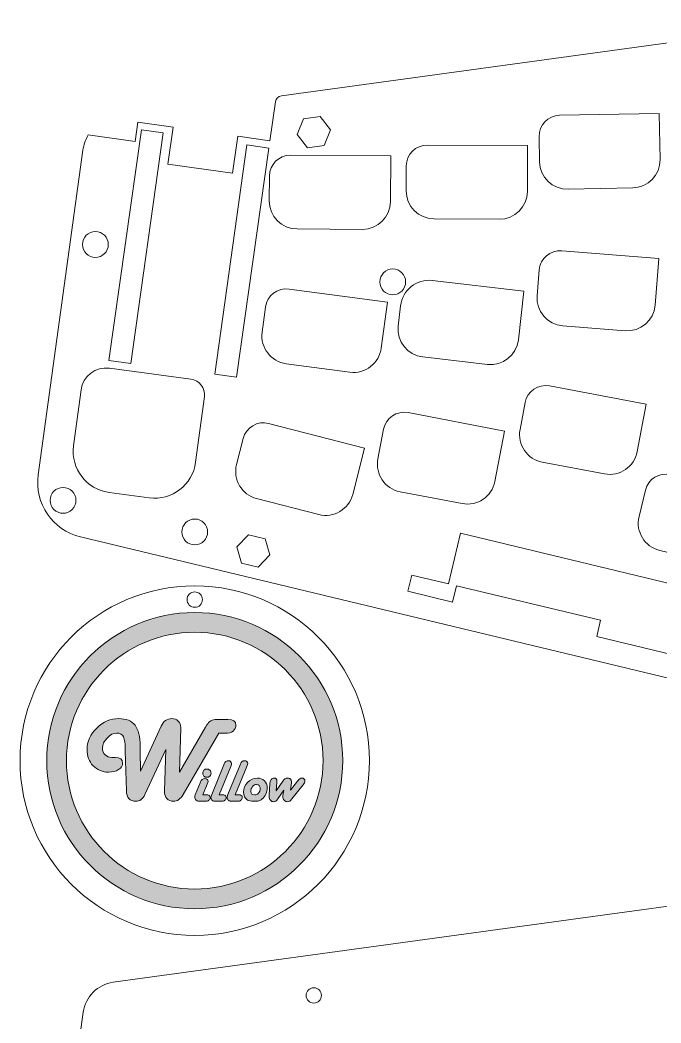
# Model space of a CAD drawing. Header units: millimetres. Extents: x -113 to 313, y -292 to -9.
# Drawn here: x -112.8 to -21, y -152.8 to -9.3 of the extents above; entities that cross this region are included whole.
import ezdxf

# ---------------------------------------------------------------- set-up
doc = ezdxf.new("R2010")
doc.units = ezdxf.units.MM
doc.header["$MEASUREMENT"] = 0
for name, color, linetype, lineweight in [('カット1(R255G0B0)', 7, 'Continuous', 0), ('カット2(R0G0B255)', 7, 'Continuous', 0), ('彫刻', 7, 'Continuous', 0)]:
    doc.layers.add(name, color=color, linetype=linetype, lineweight=lineweight)

msp = doc.modelspace()

# ---------------------------------------------------------------- hatches: boundary and pattern name
at = {"layer": '彫刻', "transparency": 33554687}
h = msp.add_hatch(color=7, dxfattribs=at)
h.dxf.hatch_style = 2
edge = h.paths.add_edge_path()
edge.add_spline(control_points=[(-87.76, -96.88), (-97.89, -96.88), (-106.13, -105.12), (-106.13, -115.24), (-106.13, -125.37), (-97.89, -133.61), (-87.76, -133.61), (-77.64, -133.61), (-69.4, -125.37), (-69.4, -115.24), (-69.4, -105.12), (-77.64, -96.88), (-87.76, -96.88)], knot_values=[0, 0, 0, 0, 1, 1, 1, 2, 2, 2, 3, 3, 3, 4, 4, 4, 4], degree=3, periodic=0)
edge = h.paths.add_edge_path()
edge.add_spline(control_points=[(-87.76, -136.43), (-99.45, -136.43), (-108.95, -126.93), (-108.95, -115.24), (-108.95, -103.56), (-99.45, -94.06), (-87.76, -94.06), (-76.08, -94.06), (-66.58, -103.56), (-66.58, -115.24), (-66.58, -126.93), (-76.08, -136.43), (-87.76, -136.43)], knot_values=[0, 0, 0, 0, 1, 1, 1, 2, 2, 2, 3, 3, 3, 4, 4, 4, 4], degree=3, periodic=0)
h = msp.add_hatch(color=7, dxfattribs=at)
h.dxf.hatch_style = 2
edge = h.paths.add_edge_path()
edge.add_spline(control_points=[(-84.32, -111.33), (-84.32, -111.33), (-89.42, -120.08), (-89.42, -120.08), (-89.8, -120.73), (-90.26, -121.06), (-90.8, -121.06), (-91.21, -121.06), (-91.53, -120.93), (-91.76, -120.67), (-91.98, -120.42), (-92.1, -120.05), (-92.1, -119.58), (-92.1, -119.58), (-91.88, -113.65), (-91.88, -113.65), (-91.88, -113.65), (-94.89, -120.08), (-94.89, -120.08), (-95.19, -120.73), (-95.63, -121.06), (-96.2, -121.06), (-96.62, -121.06), (-96.94, -120.93), (-97.18, -120.66), (-97.41, -120.4), (-97.53, -120.04), (-97.53, -119.58), (-97.53, -119.58), (-97.7, -113.86), (-97.7, -113.86), (-97.7, -112.86), (-97.79, -112.18), (-97.96, -111.83), (-98.14, -111.48), (-98.47, -111.3), (-98.97, -111.3), (-99.42, -111.3), (-99.86, -111.54), (-100.31, -112.01), (-100.75, -112.48), (-100.97, -112.95), (-100.97, -113.43), (-100.97, -113.84), (-100.84, -114.16), (-100.59, -114.41), (-100.35, -114.66), (-100.02, -114.78), (-99.62, -114.78), (-99.5, -114.78), (-99.39, -114.78), (-99.29, -114.77), (-99.18, -114.77), (-99.12, -114.77), (-99.09, -114.77), (-98.42, -114.77), (-98.08, -115.04), (-98.08, -115.6), (-98.08, -115.97), (-98.27, -116.28), (-98.65, -116.52), (-99.03, -116.77), (-99.51, -116.89), (-100.09, -116.89), (-100.98, -116.89), (-101.72, -116.58), (-102.31, -115.97), (-102.89, -115.36), (-103.18, -114.59), (-103.18, -113.65), (-103.18, -112.51), (-102.72, -111.49), (-101.79, -110.59), (-100.86, -109.68), (-99.81, -109.23), (-98.64, -109.23), (-97.56, -109.23), (-96.78, -109.55), (-96.3, -110.18), (-95.82, -110.81), (-95.58, -111.82), (-95.58, -113.21), (-95.58, -113.21), (-95.57, -113.86), (-95.57, -113.86), (-95.57, -113.86), (-95.52, -116.74), (-95.52, -116.74), (-95.52, -116.74), (-92.57, -110.33), (-92.57, -110.33), (-92.24, -109.6), (-91.73, -109.23), (-91.05, -109.23), (-90.67, -109.23), (-90.36, -109.35), (-90.12, -109.58), (-89.88, -109.81), (-89.76, -110.11), (-89.76, -110.49), (-89.76, -110.49), (-89.77, -110.58), (-89.77, -110.58), (-89.77, -110.58), (-89.92, -116.87), (-89.92, -116.87), (-89.92, -116.87), (-86.2, -110.47), (-86.2, -110.47), (-86.2, -110.47), (-86.03, -110.14), (-86.03, -110.14), (-85.72, -109.61), (-85.26, -109.35), (-84.63, -109.35), (-84.63, -109.35), (-83.02, -109.35), (-83.02, -109.35), (-82.25, -109.35), (-81.87, -109.62), (-81.87, -110.16), (-81.87, -110.52), (-82, -110.81), (-82.27, -111.02), (-82.54, -111.22), (-82.92, -111.33), (-83.4, -111.33), (-83.4, -111.33), (-84.32, -111.33), (-84.32, -111.33)], knot_values=[0, 0, 0, 0, 1, 1, 1, 2, 2, 2, 3, 3, 3, 4, 4, 4, 5, 5, 5, 6, 6, 6, 7, 7, 7, 8, 8, 8, 9, 9, 9, 10, 10, 10, 11, 11, 11, 12, 12, 12, 13, 13, 13, 14, 14, 14, 15, 15, 15, 16, 16, 16, 17, 17, 17, 18, 18, 18, 19, 19, 19, 20, 20, 20, 21, 21, 21, 22, 22, 22, 23, 23, 23, 24, 24, 24, 25, 25, 25, 26, 26, 26, 27, 27, 27, 28, 28, 28, 29, 29, 29, 30, 30, 30, 31, 31, 31, 32, 32, 32, 33, 33, 33, 34, 34, 34, 35, 35, 35, 36, 36, 36, 37, 37, 37, 38, 38, 38, 39, 39, 39, 40, 40, 40, 41, 41, 41, 42, 42, 42, 43, 43, 43, 43], degree=3, periodic=0)
h = msp.add_hatch(color=7, dxfattribs=at)
h.dxf.hatch_style = 2
edge = h.paths.add_edge_path()
edge.add_spline(control_points=[(-84.26, -120.13), (-84.26, -120.13), (-83.81, -120.13), (-83.81, -120.13), (-83.45, -120.13), (-83.27, -120.26), (-83.27, -120.51), (-83.27, -120.68), (-83.34, -120.82), (-83.46, -120.91), (-83.59, -121.01), (-83.77, -121.06), (-83.99, -121.06), (-83.99, -121.06), (-84.76, -121.06), (-84.76, -121.06), (-84.97, -121.06), (-85.14, -121.01), (-85.26, -120.91), (-85.38, -120.81), (-85.44, -120.68), (-85.44, -120.51), (-85.44, -120.42), (-85.4, -120.28), (-85.32, -120.07), (-85.32, -120.07), (-83.6, -115.84), (-83.6, -115.84), (-83.6, -115.84), (-83.55, -115.72), (-83.55, -115.72), (-83.42, -115.41), (-83.21, -115.25), (-82.92, -115.25), (-82.81, -115.25), (-82.7, -115.29), (-82.62, -115.37), (-82.54, -115.45), (-82.49, -115.54), (-82.49, -115.65), (-82.49, -115.74), (-82.52, -115.83), (-82.56, -115.94), (-82.56, -115.94), (-82.61, -116.06), (-82.61, -116.06), (-82.61, -116.06), (-84.26, -120.13), (-84.26, -120.13)], knot_values=[0, 0, 0, 0, 1, 1, 1, 2, 2, 2, 3, 3, 3, 4, 4, 4, 5, 5, 5, 6, 6, 6, 7, 7, 7, 8, 8, 8, 9, 9, 9, 10, 10, 10, 11, 11, 11, 12, 12, 12, 13, 13, 13, 14, 14, 14, 15, 15, 15, 16, 16, 16, 16], degree=3, periodic=0)
h = msp.add_hatch(color=7, dxfattribs=at)
h.dxf.hatch_style = 2
edge = h.paths.add_edge_path()
edge.add_spline(control_points=[(-81.95, -120.13), (-81.95, -120.13), (-81.5, -120.13), (-81.5, -120.13), (-81.14, -120.13), (-80.96, -120.26), (-80.96, -120.51), (-80.96, -120.68), (-81.02, -120.82), (-81.15, -120.91), (-81.27, -121.01), (-81.45, -121.06), (-81.68, -121.06), (-81.68, -121.06), (-82.44, -121.06), (-82.44, -121.06), (-82.65, -121.06), (-82.82, -121.01), (-82.94, -120.91), (-83.06, -120.81), (-83.12, -120.68), (-83.12, -120.51), (-83.12, -120.42), (-83.08, -120.28), (-83, -120.07), (-83, -120.07), (-81.28, -115.84), (-81.28, -115.84), (-81.28, -115.84), (-81.23, -115.72), (-81.23, -115.72), (-81.1, -115.41), (-80.9, -115.25), (-80.61, -115.25), (-80.49, -115.25), (-80.39, -115.29), (-80.3, -115.37), (-80.22, -115.45), (-80.18, -115.54), (-80.18, -115.65), (-80.18, -115.74), (-80.2, -115.83), (-80.24, -115.94), (-80.24, -115.94), (-80.29, -116.06), (-80.29, -116.06), (-80.29, -116.06), (-81.95, -120.13), (-81.95, -120.13)], knot_values=[0, 0, 0, 0, 1, 1, 1, 2, 2, 2, 3, 3, 3, 4, 4, 4, 5, 5, 5, 6, 6, 6, 7, 7, 7, 8, 8, 8, 9, 9, 9, 10, 10, 10, 11, 11, 11, 12, 12, 12, 13, 13, 13, 14, 14, 14, 15, 15, 15, 16, 16, 16, 16], degree=3, periodic=0)
h = msp.add_hatch(color=7, dxfattribs=at)
h.dxf.hatch_style = 2
edge = h.paths.add_edge_path()
edge.add_spline(control_points=[(-86.02, -116.44), (-85.85, -116.44), (-85.72, -116.5), (-85.6, -116.62), (-85.49, -116.73), (-85.43, -116.87), (-85.43, -117.04), (-85.43, -117.2), (-85.49, -117.34), (-85.6, -117.46), (-85.72, -117.57), (-85.85, -117.63), (-86.02, -117.63), (-86.18, -117.63), (-86.32, -117.57), (-86.44, -117.46), (-86.55, -117.34), (-86.61, -117.2), (-86.61, -117.04), (-86.61, -116.87), (-86.55, -116.73), (-86.44, -116.62), (-86.32, -116.5), (-86.18, -116.44), (-86.02, -116.44)], knot_values=[0, 0, 0, 0, 1, 1, 1, 2, 2, 2, 3, 3, 3, 4, 4, 4, 5, 5, 5, 6, 6, 6, 7, 7, 7, 8, 8, 8, 8], degree=3, periodic=0)
edge = h.paths.add_edge_path()
edge.add_spline(control_points=[(-86.58, -120.13), (-86.58, -120.13), (-86.1, -120.13), (-86.1, -120.13), (-85.74, -120.13), (-85.56, -120.26), (-85.56, -120.51), (-85.56, -120.68), (-85.63, -120.82), (-85.75, -120.91), (-85.88, -121.01), (-86.06, -121.06), (-86.28, -121.06), (-86.28, -121.06), (-86.96, -121.06), (-86.96, -121.06), (-87.21, -121.06), (-87.41, -121.01), (-87.55, -120.91), (-87.69, -120.8), (-87.77, -120.66), (-87.77, -120.49), (-87.77, -120.4), (-87.74, -120.28), (-87.68, -120.13), (-87.68, -120.13), (-86.97, -118.4), (-86.97, -118.4), (-86.97, -118.4), (-86.93, -118.28), (-86.93, -118.28), (-86.8, -117.96), (-86.59, -117.8), (-86.3, -117.8), (-86.18, -117.8), (-86.07, -117.84), (-85.99, -117.92), (-85.9, -118), (-85.86, -118.1), (-85.86, -118.21), (-85.86, -118.3), (-85.9, -118.44), (-85.97, -118.62), (-85.97, -118.62), (-86.58, -120.13), (-86.58, -120.13)], knot_values=[0, 0, 0, 0, 1, 1, 1, 2, 2, 2, 3, 3, 3, 4, 4, 4, 5, 5, 5, 6, 6, 6, 7, 7, 7, 8, 8, 8, 9, 9, 9, 10, 10, 10, 11, 11, 11, 12, 12, 12, 13, 13, 13, 14, 14, 14, 15, 15, 15, 15], degree=3, periodic=0)
h = msp.add_hatch(color=7, dxfattribs=at)
h.dxf.hatch_style = 2
edge = h.paths.add_edge_path()
edge.add_spline(control_points=[(-78.9, -118.65), (-79.11, -118.65), (-79.3, -118.75), (-79.48, -118.96), (-79.65, -119.17), (-79.74, -119.4), (-79.74, -119.65), (-79.74, -119.98), (-79.55, -120.14), (-79.18, -120.14), (-78.97, -120.14), (-78.8, -120.07), (-78.68, -119.94), (-78.49, -119.72), (-78.39, -119.47), (-78.39, -119.19), (-78.39, -119.03), (-78.44, -118.9), (-78.54, -118.8), (-78.63, -118.7), (-78.75, -118.65), (-78.9, -118.65)], knot_values=[0, 0, 0, 0, 1, 1, 1, 2, 2, 2, 3, 3, 3, 4, 4, 4, 5, 5, 5, 6, 6, 6, 7, 7, 7, 7], degree=3, periodic=0)
edge = h.paths.add_edge_path()
edge.add_spline(control_points=[(-78.8, -117.74), (-78.39, -117.74), (-78.05, -117.87), (-77.78, -118.13), (-77.52, -118.4), (-77.39, -118.73), (-77.39, -119.13), (-77.39, -119.43), (-77.46, -119.74), (-77.59, -120.04), (-77.73, -120.33), (-77.91, -120.57), (-78.14, -120.75), (-78.28, -120.87), (-78.44, -120.95), (-78.59, -120.99), (-78.75, -121.04), (-78.97, -121.06), (-79.25, -121.06), (-79.72, -121.06), (-80.03, -121), (-80.19, -120.89), (-80.57, -120.63), (-80.76, -120.25), (-80.76, -119.74), (-80.76, -119.2), (-80.57, -118.73), (-80.18, -118.33), (-79.79, -117.94), (-79.33, -117.74), (-78.8, -117.74)], knot_values=[0, 0, 0, 0, 1, 1, 1, 2, 2, 2, 3, 3, 3, 4, 4, 4, 5, 5, 5, 6, 6, 6, 7, 7, 7, 8, 8, 8, 9, 9, 9, 10, 10, 10, 10], degree=3, periodic=0)
h = msp.add_hatch(color=7, dxfattribs=at)
h.dxf.hatch_style = 2
edge = h.paths.add_edge_path()
edge.add_spline(control_points=[(-74.05, -119.48), (-74.05, -119.48), (-73.05, -118.17), (-73.05, -118.17), (-73.05, -118.17), (-72.97, -118.07), (-72.97, -118.07), (-72.8, -117.85), (-72.62, -117.74), (-72.42, -117.74), (-72.29, -117.74), (-72.18, -117.78), (-72.1, -117.87), (-72.02, -117.95), (-71.98, -118.06), (-71.98, -118.19), (-71.98, -118.32), (-72.07, -118.49), (-72.24, -118.71), (-72.24, -118.71), (-73.84, -120.72), (-73.84, -120.72), (-74.05, -120.99), (-74.26, -121.12), (-74.49, -121.12), (-74.67, -121.12), (-74.83, -121.05), (-74.95, -120.91), (-75.08, -120.77), (-75.15, -120.6), (-75.15, -120.4), (-75.15, -120.35), (-75.14, -120.3), (-75.13, -120.24), (-75.13, -120.24), (-74.99, -119.48), (-74.99, -119.48), (-74.99, -119.48), (-75.86, -120.72), (-75.86, -120.72), (-76.04, -120.99), (-76.24, -121.12), (-76.47, -121.12), (-76.66, -121.12), (-76.81, -121.05), (-76.93, -120.9), (-77.06, -120.75), (-77.12, -120.56), (-77.12, -120.33), (-77.12, -120.29), (-77.12, -120.26), (-77.11, -120.24), (-77.11, -120.24), (-76.99, -118.46), (-76.99, -118.46), (-76.98, -118.23), (-76.92, -118.05), (-76.81, -117.93), (-76.71, -117.8), (-76.57, -117.74), (-76.39, -117.74), (-76.12, -117.74), (-75.99, -117.89), (-75.99, -118.18), (-75.99, -118.23), (-75.99, -118.28), (-76, -118.34), (-76, -118.34), (-76.12, -119.54), (-76.12, -119.54), (-76.12, -119.54), (-75.17, -118.18), (-75.17, -118.18), (-74.97, -117.89), (-74.73, -117.74), (-74.47, -117.74), (-74.3, -117.74), (-74.17, -117.79), (-74.07, -117.88), (-73.98, -117.98), (-73.93, -118.1), (-73.93, -118.26), (-73.93, -118.33), (-73.93, -118.38), (-73.93, -118.41), (-73.93, -118.41), (-74.05, -119.48), (-74.05, -119.48)], knot_values=[0, 0, 0, 0, 1, 1, 1, 2, 2, 2, 3, 3, 3, 4, 4, 4, 5, 5, 5, 6, 6, 6, 7, 7, 7, 8, 8, 8, 9, 9, 9, 10, 10, 10, 11, 11, 11, 12, 12, 12, 13, 13, 13, 14, 14, 14, 15, 15, 15, 16, 16, 16, 17, 17, 17, 18, 18, 18, 19, 19, 19, 20, 20, 20, 21, 21, 21, 22, 22, 22, 23, 23, 23, 24, 24, 24, 25, 25, 25, 26, 26, 26, 27, 27, 27, 28, 28, 28, 29, 29, 29, 29], degree=3, periodic=0)

# ---------------------------------------------------------------- linework, layer by layer
at = {"layer": 'カット1(R255G0B0)', "color": 1, "lineweight": 0}
for points in [[(-69.81, -23.08), (-72.21, -23.41), (-73.12, -25.65), (-71.64, -27.57), (-69.23, -27.24), (-68.32, -24.99)], [(-96.91, -58.42), (-100.04, -57.98), (-95.4, -24.99), (-92.27, -25.43)], [(-81.76, -60.39), (-84.9, -59.95), (-80.29, -27.17), (-77.16, -27.61)], [(-77.7, -83.49), (-80.05, -82.92), (-81.73, -84.67), (-81.05, -87), (-78.69, -87.57), (-77.01, -85.82)], [(-8.76, -97.85), (-7.55, -92.84), (-49.72, -82.72), (-51.46, -89.96), (-56.69, -88.71), (-57.24, -91.01), (-50.85, -92.55), (-50.29, -90.22), (-29.66, -95.17), (-30.21, -97.5), (-3.1, -104.01), (-2.01, -99.47)]]:
    msp.add_lwpolyline(points, close=True, dxfattribs=at)
for centre, radius in [((-101.98, -41.4), 1.85), ((-59.42, -46.76), 1.85), ((-106.61, -78.01), 1.85), ((-87.76, -82.53), 1.85), ((-87.76, -92.21), 1.1), ((-70.72, -148.83), 1.1)]:
    msp.add_circle(centre, radius, dxfattribs=at)
for points, knots in [([(-21.27, -22.67), (-21.27, -22.67), (-35.53, -22.93), (-35.53, -22.93), (-37.19, -22.96), (-38.5, -24.33), (-38.47, -25.98), (-38.47, -25.98), (-38.41, -29.57), (-38.41, -29.57), (-38.37, -31.78), (-36.54, -33.53), (-34.33, -33.49), (-34.33, -33.49), (-25.07, -33.32), (-25.07, -33.32), (-22.87, -33.28), (-21.11, -31.46), (-21.15, -29.25), (-21.15, -29.25), (-21.27, -22.67), (-21.27, -22.67)], [0, 0, 0, 0, 1, 1, 1, 2, 2, 2, 3, 3, 3, 4, 4, 4, 5, 5, 5, 6, 6, 6, 7, 7, 7, 7]), ([(-40.12, -27.26), (-40.12, -27.26), (-54.47, -27.18), (-54.47, -27.18), (-56.13, -27.18), (-57.48, -28.51), (-57.48, -30.17), (-57.48, -30.17), (-57.5, -33.72), (-57.5, -33.72), (-57.51, -35.93), (-55.73, -37.73), (-53.52, -37.74), (-53.52, -37.74), (-44.17, -37.79), (-44.17, -37.79), (-41.96, -37.8), (-40.16, -36.02), (-40.15, -33.81), (-40.15, -33.81), (-40.12, -27.26), (-40.12, -27.26)], [0, 0, 0, 0, 1, 1, 1, 2, 2, 2, 3, 3, 3, 4, 4, 4, 5, 5, 5, 6, 6, 6, 7, 7, 7, 7]), ([(-59.71, -28.7), (-59.71, -28.7), (-74.06, -28.63), (-74.06, -28.63), (-75.72, -28.62), (-77.07, -29.96), (-77.07, -31.62), (-77.07, -31.62), (-77.09, -35.17), (-77.09, -35.17), (-77.1, -37.38), (-75.32, -39.18), (-73.11, -39.19), (-73.11, -39.19), (-63.76, -39.24), (-63.76, -39.24), (-61.55, -39.25), (-59.75, -37.47), (-59.74, -35.26), (-59.74, -35.26), (-59.71, -28.7), (-59.71, -28.7)], [0, 0, 0, 0, 1, 1, 1, 2, 2, 2, 3, 3, 3, 4, 4, 4, 5, 5, 5, 6, 6, 6, 7, 7, 7, 7]), ([(-21.33, -43.42), (-21.33, -43.42), (-35.23, -42.3), (-35.23, -42.3), (-36.88, -42.17), (-38.32, -43.4), (-38.46, -45.05), (-38.46, -45.05), (-38.75, -48.73), (-38.75, -48.73), (-38.93, -50.93), (-37.29, -52.86), (-35.08, -53.03), (-35.08, -53.03), (-26.17, -53.75), (-26.17, -53.75), (-23.97, -53.92), (-22.04, -52.28), (-21.86, -50.08), (-21.86, -50.08), (-21.33, -43.42), (-21.33, -43.42)], [0, 0, 0, 0, 1, 1, 1, 2, 2, 2, 3, 3, 3, 4, 4, 4, 5, 5, 5, 6, 6, 6, 7, 7, 7, 7]), ([(-40.64, -48.07), (-40.64, -48.07), (-53.76, -46.56), (-53.76, -46.56), (-56.01, -46.3), (-58.05, -47.92), (-58.3, -50.17), (-58.3, -50.17), (-58.64, -53.07), (-58.64, -53.07), (-58.89, -55.27), (-57.31, -57.25), (-55.12, -57.5), (-55.12, -57.5), (-45.87, -58.56), (-45.87, -58.56), (-43.67, -58.81), (-41.69, -57.24), (-41.44, -55.04), (-41.44, -55.04), (-40.64, -48.07), (-40.64, -48.07)], [0, 0, 0, 0, 1, 1, 1, 2, 2, 2, 3, 3, 3, 4, 4, 4, 5, 5, 5, 6, 6, 6, 7, 7, 7, 7]), ([(-60.19, -49.65), (-60.19, -49.65), (-74.26, -47.78), (-74.26, -47.78), (-75.91, -47.56), (-77.41, -48.72), (-77.63, -50.36), (-77.63, -50.36), (-78.11, -53.97), (-78.11, -53.97), (-78.4, -56.16), (-76.86, -58.17), (-74.67, -58.46), (-74.67, -58.46), (-65.55, -59.67), (-65.55, -59.67), (-63.36, -59.96), (-61.35, -58.42), (-61.06, -56.23), (-61.06, -56.23), (-60.19, -49.65), (-60.19, -49.65)], [0, 0, 0, 0, 1, 1, 1, 2, 2, 2, 3, 3, 3, 4, 4, 4, 5, 5, 5, 6, 6, 6, 7, 7, 7, 7]), ([(-100.02, -76.87), (-100.02, -76.87), (-94.27, -77.64), (-94.27, -77.64), (-91.03, -78.07), (-88.06, -75.79), (-87.63, -72.55), (-87.63, -72.55), (-86.38, -63.17), (-86.38, -63.17), (-86.22, -61.94), (-87.08, -60.81), (-88.31, -60.65), (-88.31, -60.65), (-99.97, -59.1), (-99.97, -59.1), (-101.95, -58.84), (-103.77, -60.23), (-104.03, -62.21), (-104.03, -62.21), (-105.1, -70.23), (-105.1, -70.23), (-105.53, -73.47), (-103.26, -76.44), (-100.02, -76.87)], [0, 0, 0, 0, 1, 1, 1, 2, 2, 2, 3, 3, 3, 4, 4, 4, 5, 5, 5, 6, 6, 6, 7, 7, 7, 8, 8, 8, 8]), ([(-23.15, -64.24), (-23.15, -64.24), (-36.97, -61.64), (-36.97, -61.64), (-38.6, -61.33), (-40.17, -62.4), (-40.47, -64.03), (-40.47, -64.03), (-41.2, -67.88), (-41.2, -67.88), (-41.61, -70.05), (-40.18, -72.14), (-38.01, -72.55), (-38.01, -72.55), (-29.1, -74.22), (-29.1, -74.22), (-26.93, -74.63), (-24.84, -73.2), (-24.43, -71.03), (-24.43, -71.03), (-23.15, -64.24), (-23.15, -64.24)], [0, 0, 0, 0, 1, 1, 1, 2, 2, 2, 3, 3, 3, 4, 4, 4, 5, 5, 5, 6, 6, 6, 7, 7, 7, 7]), ([(-43.43, -68.1), (-43.43, -68.1), (-57.22, -65.46), (-57.22, -65.46), (-58.85, -65.15), (-60.42, -66.21), (-60.73, -67.84), (-60.73, -67.84), (-61.54, -72.09), (-61.54, -72.09), (-61.96, -74.26), (-60.54, -76.36), (-58.37, -76.77), (-58.37, -76.77), (-49.49, -78.47), (-49.49, -78.47), (-47.32, -78.89), (-45.22, -77.47), (-44.81, -75.3), (-44.81, -75.3), (-43.43, -68.1), (-43.43, -68.1)], [0, 0, 0, 0, 1, 1, 1, 2, 2, 2, 3, 3, 3, 4, 4, 4, 5, 5, 5, 6, 6, 6, 7, 7, 7, 7]), ([(-63.44, -70.52), (-63.44, -70.52), (-77.18, -67), (-77.18, -67), (-78.78, -66.59), (-80.42, -67.56), (-80.83, -69.16), (-80.83, -69.16), (-81.78, -72.88), (-81.78, -72.88), (-82.33, -75.02), (-81.04, -77.2), (-78.9, -77.75), (-78.9, -77.75), (-70.01, -80.03), (-70.01, -80.03), (-67.87, -80.58), (-65.69, -79.29), (-65.14, -77.15), (-65.14, -77.15), (-63.44, -70.52), (-63.44, -70.52)], [0, 0, 0, 0, 1, 1, 1, 2, 2, 2, 3, 3, 3, 4, 4, 4, 5, 5, 5, 6, 6, 6, 7, 7, 7, 7]), ([(-6.06, -77.59), (-6.06, -77.59), (-19.65, -74.34), (-19.65, -74.34), (-21.26, -73.95), (-22.88, -74.95), (-23.26, -76.56), (-23.26, -76.56), (-24.17, -80.34), (-24.17, -80.34), (-24.69, -82.49), (-23.36, -84.65), (-21.21, -85.16), (-21.21, -85.16), (-12.49, -87.25), (-12.49, -87.25), (-10.34, -87.77), (-8.18, -86.44), (-7.67, -84.29), (-7.67, -84.29), (-6.06, -77.59), (-6.06, -77.59)], [0, 0, 0, 0, 1, 1, 1, 2, 2, 2, 3, 3, 3, 4, 4, 4, 5, 5, 5, 6, 6, 6, 7, 7, 7, 7])]:
    msp.add_open_spline(points, degree=3, knots=knots, dxfattribs=at)
at = {"layer": 'カット2(R0G0B255)', "color": 5, "lineweight": 0}
msp.add_circle((-87.76, -115.24), 25, dxfattribs=at)
for points, knots in [([(56.36, -71.38), (56.36, -71.38), (35.47, -71.38), (35.47, -71.38), (35.03, -71.38), (34.61, -71.2), (34.31, -70.88), (34.01, -70.56), (33.85, -70.12), (33.87, -69.69), (33.87, -69.69), (34.24, -63.41), (34.24, -63.41), (33.43, -64.44), (32.13, -65.05), (30.72, -64.92), (30.72, -64.92), (21.9, -64.08), (21.9, -64.08), (19.7, -63.87), (18.09, -61.92), (18.3, -59.72), (18.3, -59.72), (18.72, -55.29), (18.72, -55.29), (18.87, -53.64), (20.34, -52.43), (21.99, -52.59), (21.99, -52.59), (34.81, -53.8), (34.81, -53.8), (34.81, -53.8), (35.43, -43.21), (35.43, -43.21), (34.66, -44.13), (33.5, -44.7), (32.21, -44.65), (32.21, -44.65), (23.22, -44.34), (23.22, -44.34), (21.02, -44.26), (19.29, -42.4), (19.37, -40.2), (19.37, -40.2), (19.5, -36.34), (19.5, -36.34), (19.56, -34.68), (20.95, -33.39), (22.61, -33.45), (22.61, -33.45), (27.31, -33.61), (27.31, -33.61), (27.31, -33.61), (27.4, -30.21), (27.4, -30.21), (27.4, -30.21), (27.16, -28.26), (27.31, -28.26), (27.31, -28.26), (26.28, -28.1), (26.28, -28.1), (24.97, -27.95), (23.98, -26.84), (23.98, -25.52), (23.98, -25.52), (23.96, -12.73), (23.96, -12.73), (23.96, -12.4), (23.69, -12.14), (23.36, -12.14), (23.36, -12.14), (12.49, -12.14), (12.49, -12.14), (12.38, -12.14), (12.27, -12.12), (12.17, -12.08), (12.17, -12.08), (4.13, -9.37), (4.13, -9.37), (3.99, -9.32), (3.83, -9.3), (3.68, -9.32), (3.68, -9.32), (-75.36, -20.14), (-75.36, -20.14), (-75.8, -20.2), (-76.15, -20.55), (-76.21, -20.99), (-76.21, -20.99), (-77, -26.57), (-77, -26.57), (-77, -26.57), (-81.61, -25.92), (-81.61, -25.92), (-81.61, -25.92), (-82.36, -31.22), (-82.36, -31.22), (-82.36, -31.22), (-91.59, -29.93), (-91.59, -29.93), (-91.59, -29.93), (-90.84, -24.63), (-90.84, -24.63), (-90.84, -24.63), (-95.89, -23.92), (-95.89, -23.92), (-95.89, -23.92), (-96.31, -26.69), (-96.31, -26.69), (-96.31, -26.69), (-103.01, -25.74), (-103.01, -25.74), (-103.39, -26.4), (-103.66, -27.14), (-103.76, -27.93), (-103.76, -27.93), (-110.17, -74.36), (-110.17, -74.36), (-110.73, -78.44), (-108.11, -82.28), (-104.11, -83.24), (-104.11, -83.24), (3.87, -109.16), (3.87, -109.16), (4.1, -109.21), (4.3, -109.35), (4.44, -109.54), (4.44, -109.54), (5.7, -111.27), (5.7, -111.27), (5.83, -111.45), (6.03, -111.59), (6.24, -111.65), (6.24, -111.65), (42.38, -121.46), (42.38, -121.46), (42.62, -121.52), (42.87, -121.5), (43.09, -121.39), (43.09, -121.39), (45.01, -120.43), (45.01, -120.43), (45.26, -120.3), (45.45, -120.08), (45.52, -119.8), (45.52, -119.8), (56.93, -78.33), (56.93, -78.33), (56.95, -78.24), (56.96, -78.15), (56.96, -78.06), (56.96, -78.06), (56.96, -71.98), (56.96, -71.98), (56.96, -71.65), (56.69, -71.38), (56.36, -71.38)], [0, 0, 0, 0, 1, 1, 1, 2, 2, 2, 3, 3, 3, 4, 4, 4, 5, 5, 5, 6, 6, 6, 7, 7, 7, 8, 8, 8, 9, 9, 9, 10, 10, 10, 11, 11, 11, 12, 12, 12, 13, 13, 13, 14, 14, 14, 15, 15, 15, 16, 16, 16, 17, 17, 17, 18, 18, 18, 19, 19, 19, 20, 20, 20, 21, 21, 21, 22, 22, 22, 23, 23, 23, 24, 24, 24, 25, 25, 25, 26, 26, 26, 27, 27, 27, 28, 28, 28, 29, 29, 29, 30, 30, 30, 31, 31, 31, 32, 32, 32, 33, 33, 33, 34, 34, 34, 35, 35, 35, 36, 36, 36, 37, 37, 37, 38, 38, 38, 39, 39, 39, 40, 40, 40, 41, 41, 41, 42, 42, 42, 43, 43, 43, 44, 44, 44, 45, 45, 45, 46, 46, 46, 47, 47, 47, 48, 48, 48, 49, 49, 49, 50, 50, 50, 51, 51, 51, 52, 52, 52, 52]), ([(-110.14, -197.87), (-110.14, -197.87), (-103.71, -151.22), (-103.71, -151.22), (-103.4, -149), (-101.66, -147.26), (-99.43, -146.95), (-99.43, -146.95), (3.7, -132.83), (3.7, -132.83), (3.86, -132.81), (4.01, -132.83), (4.16, -132.88), (4.16, -132.88), (12.19, -135.59), (12.19, -135.59), (12.3, -135.63), (12.41, -135.65), (12.51, -135.65), (12.51, -135.65), (42.71, -135.65), (42.71, -135.65), (43.07, -135.65), (43.4, -135.84), (43.58, -136.15), (43.58, -136.15), (56.86, -159.42), (56.86, -159.42), (56.94, -159.57), (56.99, -159.74), (56.99, -159.92), (56.99, -159.92), (56.99, -160.63), (56.99, -160.63), (56.99, -160.63), (56.99, -160.63), (56.99, -160.63), (56.99, -160.63), (56.99, -201.57), (56.99, -201.57), (56.99, -201.66), (56.98, -201.75), (56.95, -201.84), (56.95, -201.84), (45.55, -243.31), (45.55, -243.31), (45.47, -243.59), (45.29, -243.82), (45.03, -243.94), (45.03, -243.94), (43.12, -244.9), (43.12, -244.9), (42.9, -245.01), (42.64, -245.03), (42.41, -244.97), (42.41, -244.97), (6.27, -235.16), (6.27, -235.16), (6.05, -235.1), (5.86, -234.96), (5.72, -234.78), (5.72, -234.78), (4.47, -233.05), (4.47, -233.05), (4.33, -232.86), (4.13, -232.73), (3.89, -232.67), (3.89, -232.67), (-104.08, -206.75), (-104.08, -206.75), (-108.08, -205.79), (-110.7, -201.95), (-110.14, -197.87)], [0, 0, 0, 0, 1, 1, 1, 2, 2, 2, 3, 3, 3, 4, 4, 4, 5, 5, 5, 6, 6, 6, 7, 7, 7, 8, 8, 8, 9, 9, 9, 10, 10, 10, 11, 11, 11, 12, 12, 12, 13, 13, 13, 14, 14, 14, 15, 15, 15, 16, 16, 16, 17, 17, 17, 18, 18, 18, 19, 19, 19, 20, 20, 20, 21, 21, 21, 22, 22, 22, 23, 23, 23, 24, 24, 24, 24])]:
    msp.add_open_spline(points, degree=3, knots=knots, dxfattribs=at)
at = {"layer": '彫刻'}
for points, knots in [([(-87.76, -136.43), (-99.45, -136.43), (-108.95, -126.93), (-108.95, -115.24), (-108.95, -103.56), (-99.45, -94.06), (-87.76, -94.06), (-76.08, -94.06), (-66.58, -103.56), (-66.58, -115.24), (-66.58, -126.93), (-76.08, -136.43), (-87.76, -136.43)], [0, 0, 0, 0, 1, 1, 1, 2, 2, 2, 3, 3, 3, 4, 4, 4, 4]), ([(-87.76, -96.88), (-97.89, -96.88), (-106.13, -105.12), (-106.13, -115.24), (-106.13, -125.37), (-97.89, -133.61), (-87.76, -133.61), (-77.64, -133.61), (-69.4, -125.37), (-69.4, -115.24), (-69.4, -105.12), (-77.64, -96.88), (-87.76, -96.88)], [0, 0, 0, 0, 1, 1, 1, 2, 2, 2, 3, 3, 3, 4, 4, 4, 4]), ([(-84.32, -111.33), (-84.32, -111.33), (-89.42, -120.08), (-89.42, -120.08), (-89.8, -120.73), (-90.26, -121.06), (-90.8, -121.06), (-91.21, -121.06), (-91.53, -120.93), (-91.76, -120.67), (-91.98, -120.42), (-92.1, -120.05), (-92.1, -119.58), (-92.1, -119.58), (-91.88, -113.65), (-91.88, -113.65), (-91.88, -113.65), (-94.89, -120.08), (-94.89, -120.08), (-95.19, -120.73), (-95.63, -121.06), (-96.2, -121.06), (-96.62, -121.06), (-96.94, -120.93), (-97.18, -120.66), (-97.41, -120.4), (-97.53, -120.04), (-97.53, -119.58), (-97.53, -119.58), (-97.7, -113.86), (-97.7, -113.86), (-97.7, -112.86), (-97.79, -112.18), (-97.96, -111.83), (-98.14, -111.48), (-98.47, -111.3), (-98.97, -111.3), (-99.42, -111.3), (-99.86, -111.54), (-100.31, -112.01), (-100.75, -112.48), (-100.97, -112.95), (-100.97, -113.43), (-100.97, -113.84), (-100.84, -114.16), (-100.59, -114.41), (-100.35, -114.66), (-100.02, -114.78), (-99.62, -114.78), (-99.5, -114.78), (-99.39, -114.78), (-99.29, -114.77), (-99.18, -114.77), (-99.12, -114.77), (-99.09, -114.77), (-98.42, -114.77), (-98.08, -115.04), (-98.08, -115.6), (-98.08, -115.97), (-98.27, -116.28), (-98.65, -116.52), (-99.03, -116.77), (-99.51, -116.89), (-100.09, -116.89), (-100.98, -116.89), (-101.72, -116.58), (-102.31, -115.97), (-102.89, -115.36), (-103.18, -114.59), (-103.18, -113.65), (-103.18, -112.51), (-102.72, -111.49), (-101.79, -110.59), (-100.86, -109.68), (-99.81, -109.23), (-98.64, -109.23), (-97.56, -109.23), (-96.78, -109.55), (-96.3, -110.18), (-95.82, -110.81), (-95.58, -111.82), (-95.58, -113.21), (-95.58, -113.21), (-95.57, -113.86), (-95.57, -113.86), (-95.57, -113.86), (-95.52, -116.74), (-95.52, -116.74), (-95.52, -116.74), (-92.57, -110.33), (-92.57, -110.33), (-92.24, -109.6), (-91.73, -109.23), (-91.05, -109.23), (-90.67, -109.23), (-90.36, -109.35), (-90.12, -109.58), (-89.88, -109.81), (-89.76, -110.11), (-89.76, -110.49), (-89.76, -110.49), (-89.77, -110.58), (-89.77, -110.58), (-89.77, -110.58), (-89.92, -116.87), (-89.92, -116.87), (-89.92, -116.87), (-86.2, -110.47), (-86.2, -110.47), (-86.2, -110.47), (-86.03, -110.14), (-86.03, -110.14), (-85.72, -109.61), (-85.26, -109.35), (-84.63, -109.35), (-84.63, -109.35), (-83.02, -109.35), (-83.02, -109.35), (-82.25, -109.35), (-81.87, -109.62), (-81.87, -110.16), (-81.87, -110.52), (-82, -110.81), (-82.27, -111.02), (-82.54, -111.22), (-82.92, -111.33), (-83.4, -111.33), (-83.4, -111.33), (-84.32, -111.33), (-84.32, -111.33)], [0, 0, 0, 0, 1, 1, 1, 2, 2, 2, 3, 3, 3, 4, 4, 4, 5, 5, 5, 6, 6, 6, 7, 7, 7, 8, 8, 8, 9, 9, 9, 10, 10, 10, 11, 11, 11, 12, 12, 12, 13, 13, 13, 14, 14, 14, 15, 15, 15, 16, 16, 16, 17, 17, 17, 18, 18, 18, 19, 19, 19, 20, 20, 20, 21, 21, 21, 22, 22, 22, 23, 23, 23, 24, 24, 24, 25, 25, 25, 26, 26, 26, 27, 27, 27, 28, 28, 28, 29, 29, 29, 30, 30, 30, 31, 31, 31, 32, 32, 32, 33, 33, 33, 34, 34, 34, 35, 35, 35, 36, 36, 36, 37, 37, 37, 38, 38, 38, 39, 39, 39, 40, 40, 40, 41, 41, 41, 42, 42, 42, 43, 43, 43, 43]), ([(-84.26, -120.13), (-84.26, -120.13), (-83.81, -120.13), (-83.81, -120.13), (-83.45, -120.13), (-83.27, -120.26), (-83.27, -120.51), (-83.27, -120.68), (-83.34, -120.82), (-83.46, -120.91), (-83.59, -121.01), (-83.77, -121.06), (-83.99, -121.06), (-83.99, -121.06), (-84.76, -121.06), (-84.76, -121.06), (-84.97, -121.06), (-85.14, -121.01), (-85.26, -120.91), (-85.38, -120.81), (-85.44, -120.68), (-85.44, -120.51), (-85.44, -120.42), (-85.4, -120.28), (-85.32, -120.07), (-85.32, -120.07), (-83.6, -115.84), (-83.6, -115.84), (-83.6, -115.84), (-83.55, -115.72), (-83.55, -115.72), (-83.42, -115.41), (-83.21, -115.25), (-82.92, -115.25), (-82.81, -115.25), (-82.7, -115.29), (-82.62, -115.37), (-82.54, -115.45), (-82.49, -115.54), (-82.49, -115.65), (-82.49, -115.74), (-82.52, -115.83), (-82.56, -115.94), (-82.56, -115.94), (-82.61, -116.06), (-82.61, -116.06), (-82.61, -116.06), (-84.26, -120.13), (-84.26, -120.13)], [0, 0, 0, 0, 1, 1, 1, 2, 2, 2, 3, 3, 3, 4, 4, 4, 5, 5, 5, 6, 6, 6, 7, 7, 7, 8, 8, 8, 9, 9, 9, 10, 10, 10, 11, 11, 11, 12, 12, 12, 13, 13, 13, 14, 14, 14, 15, 15, 15, 16, 16, 16, 16]), ([(-81.95, -120.13), (-81.95, -120.13), (-81.5, -120.13), (-81.5, -120.13), (-81.14, -120.13), (-80.96, -120.26), (-80.96, -120.51), (-80.96, -120.68), (-81.02, -120.82), (-81.15, -120.91), (-81.27, -121.01), (-81.45, -121.06), (-81.68, -121.06), (-81.68, -121.06), (-82.44, -121.06), (-82.44, -121.06), (-82.65, -121.06), (-82.82, -121.01), (-82.94, -120.91), (-83.06, -120.81), (-83.12, -120.68), (-83.12, -120.51), (-83.12, -120.42), (-83.08, -120.28), (-83, -120.07), (-83, -120.07), (-81.28, -115.84), (-81.28, -115.84), (-81.28, -115.84), (-81.23, -115.72), (-81.23, -115.72), (-81.1, -115.41), (-80.9, -115.25), (-80.61, -115.25), (-80.49, -115.25), (-80.39, -115.29), (-80.3, -115.37), (-80.22, -115.45), (-80.18, -115.54), (-80.18, -115.65), (-80.18, -115.74), (-80.2, -115.83), (-80.24, -115.94), (-80.24, -115.94), (-80.29, -116.06), (-80.29, -116.06), (-80.29, -116.06), (-81.95, -120.13), (-81.95, -120.13)], [0, 0, 0, 0, 1, 1, 1, 2, 2, 2, 3, 3, 3, 4, 4, 4, 5, 5, 5, 6, 6, 6, 7, 7, 7, 8, 8, 8, 9, 9, 9, 10, 10, 10, 11, 11, 11, 12, 12, 12, 13, 13, 13, 14, 14, 14, 15, 15, 15, 16, 16, 16, 16]), ([(-86.02, -116.44), (-85.85, -116.44), (-85.72, -116.5), (-85.6, -116.62), (-85.49, -116.73), (-85.43, -116.87), (-85.43, -117.04), (-85.43, -117.2), (-85.49, -117.34), (-85.6, -117.46), (-85.72, -117.57), (-85.85, -117.63), (-86.02, -117.63), (-86.18, -117.63), (-86.32, -117.57), (-86.44, -117.46), (-86.55, -117.34), (-86.61, -117.2), (-86.61, -117.04), (-86.61, -116.87), (-86.55, -116.73), (-86.44, -116.62), (-86.32, -116.5), (-86.18, -116.44), (-86.02, -116.44)], [0, 0, 0, 0, 1, 1, 1, 2, 2, 2, 3, 3, 3, 4, 4, 4, 5, 5, 5, 6, 6, 6, 7, 7, 7, 8, 8, 8, 8]), ([(-86.58, -120.13), (-86.58, -120.13), (-86.1, -120.13), (-86.1, -120.13), (-85.74, -120.13), (-85.56, -120.26), (-85.56, -120.51), (-85.56, -120.68), (-85.63, -120.82), (-85.75, -120.91), (-85.88, -121.01), (-86.06, -121.06), (-86.28, -121.06), (-86.28, -121.06), (-86.96, -121.06), (-86.96, -121.06), (-87.21, -121.06), (-87.41, -121.01), (-87.55, -120.91), (-87.69, -120.8), (-87.77, -120.66), (-87.77, -120.49), (-87.77, -120.4), (-87.74, -120.28), (-87.68, -120.13), (-87.68, -120.13), (-86.97, -118.4), (-86.97, -118.4), (-86.97, -118.4), (-86.93, -118.28), (-86.93, -118.28), (-86.8, -117.96), (-86.59, -117.8), (-86.3, -117.8), (-86.18, -117.8), (-86.07, -117.84), (-85.99, -117.92), (-85.9, -118), (-85.86, -118.1), (-85.86, -118.21), (-85.86, -118.3), (-85.9, -118.44), (-85.97, -118.62), (-85.97, -118.62), (-86.58, -120.13), (-86.58, -120.13)], [0, 0, 0, 0, 1, 1, 1, 2, 2, 2, 3, 3, 3, 4, 4, 4, 5, 5, 5, 6, 6, 6, 7, 7, 7, 8, 8, 8, 9, 9, 9, 10, 10, 10, 11, 11, 11, 12, 12, 12, 13, 13, 13, 14, 14, 14, 15, 15, 15, 15]), ([(-78.8, -117.74), (-78.39, -117.74), (-78.05, -117.87), (-77.78, -118.13), (-77.52, -118.4), (-77.39, -118.73), (-77.39, -119.13), (-77.39, -119.43), (-77.46, -119.74), (-77.59, -120.04), (-77.73, -120.33), (-77.91, -120.57), (-78.14, -120.75), (-78.28, -120.87), (-78.44, -120.95), (-78.59, -120.99), (-78.75, -121.04), (-78.97, -121.06), (-79.25, -121.06), (-79.72, -121.06), (-80.03, -121), (-80.19, -120.89), (-80.57, -120.63), (-80.76, -120.25), (-80.76, -119.74), (-80.76, -119.2), (-80.57, -118.73), (-80.18, -118.33), (-79.79, -117.94), (-79.33, -117.74), (-78.8, -117.74)], [0, 0, 0, 0, 1, 1, 1, 2, 2, 2, 3, 3, 3, 4, 4, 4, 5, 5, 5, 6, 6, 6, 7, 7, 7, 8, 8, 8, 9, 9, 9, 10, 10, 10, 10]), ([(-78.9, -118.65), (-79.11, -118.65), (-79.3, -118.75), (-79.48, -118.96), (-79.65, -119.17), (-79.74, -119.4), (-79.74, -119.65), (-79.74, -119.98), (-79.55, -120.14), (-79.18, -120.14), (-78.97, -120.14), (-78.8, -120.07), (-78.68, -119.94), (-78.49, -119.72), (-78.39, -119.47), (-78.39, -119.19), (-78.39, -119.03), (-78.44, -118.9), (-78.54, -118.8), (-78.63, -118.7), (-78.75, -118.65), (-78.9, -118.65)], [0, 0, 0, 0, 1, 1, 1, 2, 2, 2, 3, 3, 3, 4, 4, 4, 5, 5, 5, 6, 6, 6, 7, 7, 7, 7]), ([(-74.05, -119.48), (-74.05, -119.48), (-73.05, -118.17), (-73.05, -118.17), (-73.05, -118.17), (-72.97, -118.07), (-72.97, -118.07), (-72.8, -117.85), (-72.62, -117.74), (-72.42, -117.74), (-72.29, -117.74), (-72.18, -117.78), (-72.1, -117.87), (-72.02, -117.95), (-71.98, -118.06), (-71.98, -118.19), (-71.98, -118.32), (-72.07, -118.49), (-72.24, -118.71), (-72.24, -118.71), (-73.84, -120.72), (-73.84, -120.72), (-74.05, -120.99), (-74.26, -121.12), (-74.49, -121.12), (-74.67, -121.12), (-74.83, -121.05), (-74.95, -120.91), (-75.08, -120.77), (-75.15, -120.6), (-75.15, -120.4), (-75.15, -120.35), (-75.14, -120.3), (-75.13, -120.24), (-75.13, -120.24), (-74.99, -119.48), (-74.99, -119.48), (-74.99, -119.48), (-75.86, -120.72), (-75.86, -120.72), (-76.04, -120.99), (-76.24, -121.12), (-76.47, -121.12), (-76.66, -121.12), (-76.81, -121.05), (-76.93, -120.9), (-77.06, -120.75), (-77.12, -120.56), (-77.12, -120.33), (-77.12, -120.29), (-77.12, -120.26), (-77.11, -120.24), (-77.11, -120.24), (-76.99, -118.46), (-76.99, -118.46), (-76.98, -118.23), (-76.92, -118.05), (-76.81, -117.93), (-76.71, -117.8), (-76.57, -117.74), (-76.39, -117.74), (-76.12, -117.74), (-75.99, -117.89), (-75.99, -118.18), (-75.99, -118.23), (-75.99, -118.28), (-76, -118.34), (-76, -118.34), (-76.12, -119.54), (-76.12, -119.54), (-76.12, -119.54), (-75.17, -118.18), (-75.17, -118.18), (-74.97, -117.89), (-74.73, -117.74), (-74.47, -117.74), (-74.3, -117.74), (-74.17, -117.79), (-74.07, -117.88), (-73.98, -117.98), (-73.93, -118.1), (-73.93, -118.26), (-73.93, -118.33), (-73.93, -118.38), (-73.93, -118.41), (-73.93, -118.41), (-74.05, -119.48), (-74.05, -119.48)], [0, 0, 0, 0, 1, 1, 1, 2, 2, 2, 3, 3, 3, 4, 4, 4, 5, 5, 5, 6, 6, 6, 7, 7, 7, 8, 8, 8, 9, 9, 9, 10, 10, 10, 11, 11, 11, 12, 12, 12, 13, 13, 13, 14, 14, 14, 15, 15, 15, 16, 16, 16, 17, 17, 17, 18, 18, 18, 19, 19, 19, 20, 20, 20, 21, 21, 21, 22, 22, 22, 23, 23, 23, 24, 24, 24, 25, 25, 25, 26, 26, 26, 27, 27, 27, 28, 28, 28, 29, 29, 29, 29])]:
    msp.add_open_spline(points, degree=3, knots=knots, dxfattribs=at)

doc.saveas('drawing.dxf')
